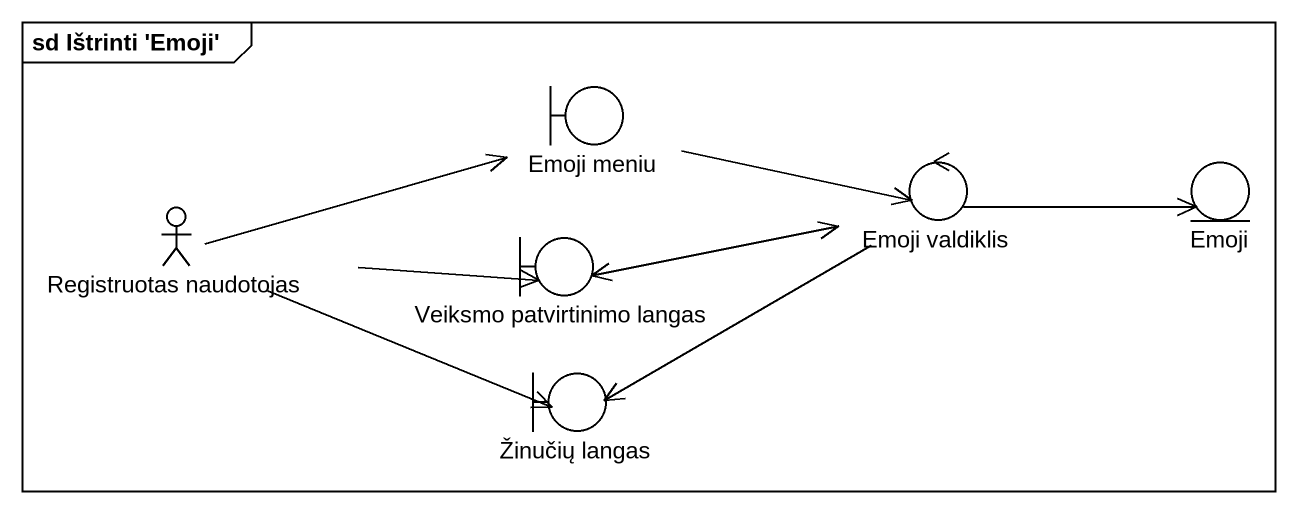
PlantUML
@startuml
mainframe sd Ištrinti 'Emoji'
boundary "Emoji meniu" as Emoji_meniu
actor "Registruotas naudotojas" as Registruotas_naudotojas
boundary "Veiksmo patvirtinimo langas" as Veiksmo_patvirtinimo_langas
control "Emoji valdiklis" as Emoji_valdiklis
entity Emoji
boundary "Žinučių langas" as Žinučių_langas
Emoji_meniu -right-> Emoji_valdiklis
Registruotas_naudotojas -right-> Emoji_meniu
Registruotas_naudotojas -right-> Veiksmo_patvirtinimo_langas
Registruotas_naudotojas -right-> Žinučių_langas
Veiksmo_patvirtinimo_langas -right-> Emoji_valdiklis
Emoji_valdiklis -left-> Veiksmo_patvirtinimo_langas
Emoji_valdiklis -right-> Emoji
Emoji_valdiklis -left-> Žinučių_langas
@enduml
